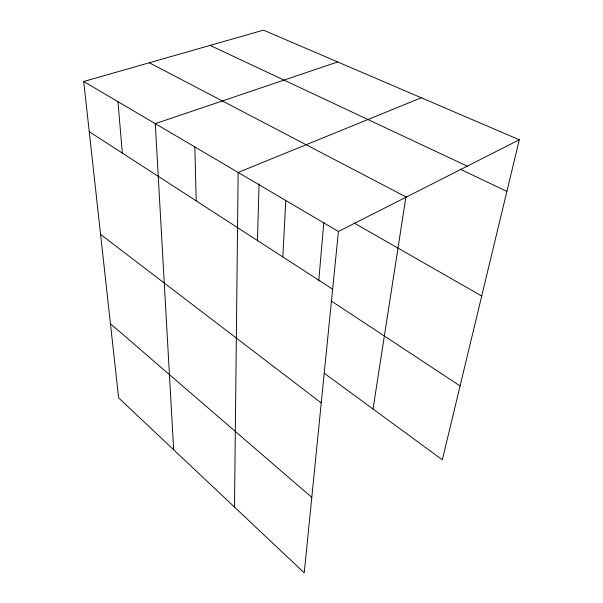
<?xml version="1.0" encoding="UTF-8"?>
<svg xmlns="http://www.w3.org/2000/svg" width="603" height="603" viewBox="0 0 603 603"><rect width="100%" height="100%" fill="white"/><g stroke="black" fill="none" stroke-linecap="round" stroke-linejoin="round"><path stroke-width="0.9" d="M234.492 507.1L238.147 172.45L421.301 97.776M257.436 240.929L259.079 183.855M282.837 256.938L285.784 200.498M318.753 280.885L323.834 222.198M519.296 139.768L338.419 231.492L304.236 572.85L118.625 397.867L83.704 81.503L263.503 30.15L519.296 139.768L442.331 459.795L324.256 373.249M373.038 409.015L405.917 197.015M337.695 61.943L155.28 123.653L173.664 449.755M210.115 45.398L467.257 166.157M460.127 169.164L506.889 191.377M149.303 62.765L406.286 197.075M353.969 222.914L481.722 296.02M83.704 81.503L338.419 231.492M89.236 131.68L332.637 289.161M331.16 300.935L460.097 385.928M100.58 234.401L321.248 402.917M110.439 323.728L311.796 497.392M117.962 101.673L122.326 153.087M194.837 146.944L196.179 200.867"/></g></svg>
